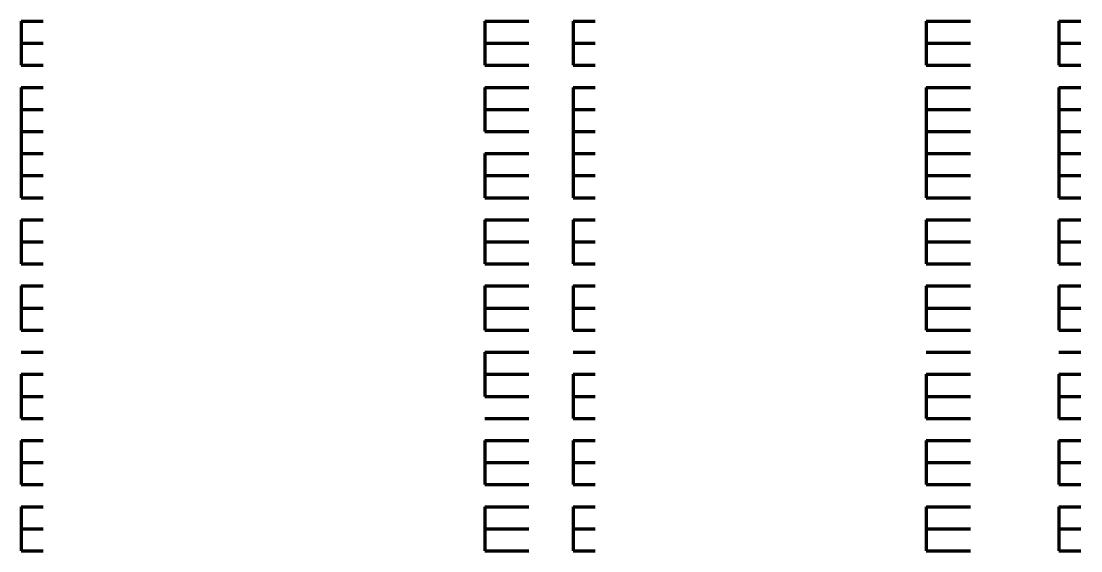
# Model space of a CAD drawing. Header units: inches. Extents: x 16 to 776, y 37 to 575.
# Drawn here: x 654.17 to 662.17, y 348.17 to 352.17 of the extents above; entities that cross this region are included whole.
import ezdxf

# ---------------------------------------------------------------- set-up
doc = ezdxf.new("R2010")
doc.units = ezdxf.units.IN
doc.header["$MEASUREMENT"] = 0
doc.layers.add('P', color=250, linetype='CONTINUOUS', lineweight=100)

msp = doc.modelspace()

# ---------------------------------------------------------------- linework, layer by layer
at = {"layer": 'P', "color": 0, "linetype": 'Continuous'}
for points in [[(654.1667, 352.1667), (654.1667, 352.1667)], [(654.1667, 352.1667), (654.3333, 352.1667)], [(654.1667, 352.1667), (654.1667, 352)], [(654.1667, 352.1667), (654.3333, 352.1667)], [(654.1667, 352.1667), (654.1667, 352.1667)], [(657.6667, 352.1667), (657.8333, 352.1667)], [(657.6667, 352.1667), (657.6667, 352)], [(657.6667, 352.1667), (657.8333, 352.1667)], [(657.8333, 352.1667), (658, 352.1667)], [(657.8333, 352.1667), (658, 352.1667)], [(658.3333, 352.1667), (658.5, 352.1667)], [(658.3333, 352.1667), (658.3333, 352)], [(658.3333, 352.1667), (658.5, 352.1667)], [(658.5, 352.1667), (658.5, 352.1667)], [(658.5, 352.1667), (658.5, 352.1667)], [(661, 352.1667), (661.1667, 352.1667)], [(661, 352.1667), (661, 352)], [(661, 352.1667), (661.1667, 352.1667)], [(661.1667, 352.1667), (661.3333, 352.1667)], [(661.1667, 352.1667), (661.3333, 352.1667)], [(662, 352.1667), (662, 352.1667)], [(662, 352.1667), (662.1667, 352.1667)], [(662, 352.1667), (662, 352)], [(662, 352.1667), (662.1667, 352.1667)], [(662, 352.1667), (662, 352.1667)], [(654.1667, 352), (654.1667, 352)], [(654.1667, 352), (654.3333, 352)], [(654.1667, 352), (654.1667, 352)], [(654.1667, 352), (654.1667, 352)], [(654.1667, 352), (654.3333, 352)], [(654.1667, 352), (654.3333, 352)], [(654.1667, 352), (654.1667, 352)], [(654.1667, 352), (654.1667, 351.8333)], [(654.1667, 352), (654.3333, 352)], [(654.1667, 352), (654.1667, 352)], [(657.6667, 352), (657.8333, 352)], [(657.6667, 352), (657.6667, 352)], [(657.6667, 352), (657.8333, 352)], [(657.6667, 352), (657.8333, 352)], [(657.6667, 352), (657.6667, 351.8333)], [(657.6667, 352), (657.8333, 352)], [(657.8333, 352), (658, 352)], [(657.8333, 352), (658, 352)], [(657.8333, 352), (658, 352)], [(657.8333, 352), (658, 352)], [(658.3333, 352), (658.5, 352)], [(658.3333, 352), (658.3333, 352)], [(658.3333, 352), (658.5, 352)], [(658.3333, 352), (658.5, 352)], [(658.3333, 352), (658.3333, 351.8333)], [(658.3333, 352), (658.5, 352)], [(658.5, 352), (658.5, 352)], [(658.5, 352), (658.5, 352)], [(658.5, 352), (658.5, 352)], [(658.5, 352), (658.5, 352)], [(661, 352), (661.1667, 352)], [(661, 352), (661, 352)], [(661, 352), (661.1667, 352)], [(661, 352), (661.1667, 352)], [(661, 352), (661, 351.8333)], [(661, 352), (661.1667, 352)], [(661.1667, 352), (661.3333, 352)], [(661.1667, 352), (661.3333, 352)], [(661.1667, 352), (661.3333, 352)], [(661.1667, 352), (661.3333, 352)], [(662, 352), (662, 352)], [(662, 352), (662.1667, 352)], [(662, 352), (662, 352)], [(662, 352), (662, 352)], [(662, 352), (662.1667, 352)], [(662, 352), (662.1667, 352)], [(662, 352), (662, 352)], [(662, 352), (662, 351.8333)], [(662, 352), (662.1667, 352)], [(662, 352), (662, 352)], [(654.1667, 351.8333), (654.1667, 351.8333)], [(654.1667, 351.8333), (654.3333, 351.8333)], [(654.1667, 351.8333), (654.3333, 351.8333)], [(654.1667, 351.8333), (654.1667, 351.8333)], [(654.1667, 351.8333), (654.3333, 351.8333)], [(654.1667, 351.8333), (654.1667, 351.8333)], [(657.6667, 351.8333), (657.8333, 351.8333)], [(657.6667, 351.8333), (657.8333, 351.8333)], [(657.8333, 351.8333), (658, 351.8333)], [(657.8333, 351.8333), (658, 351.8333)], [(658.3333, 351.8333), (658.5, 351.8333)], [(658.3333, 351.8333), (658.5, 351.8333)], [(658.5, 351.8333), (658.5, 351.8333)], [(658.5, 351.8333), (658.5, 351.8333)], [(661, 351.8333), (661.1667, 351.8333)], [(661, 351.8333), (661.1667, 351.8333)], [(661.1667, 351.8333), (661.3333, 351.8333)], [(661.1667, 351.8333), (661.3333, 351.8333)], [(662, 351.8333), (662, 351.8333)], [(662, 351.8333), (662.1667, 351.8333)], [(662, 351.8333), (662.1667, 351.8333)], [(662, 351.8333), (662, 351.8333)], [(654.1667, 351.6667), (654.1667, 351.6667)], [(654.1667, 351.6667), (654.3333, 351.6667)], [(654.1667, 351.6667), (654.1667, 351.6667)], [(654.1667, 351.6667), (654.3333, 351.6667)], [(654.1667, 351.6667), (654.1667, 351.6667)], [(654.1667, 351.6667), (654.3333, 351.6667)], [(654.1667, 351.6667), (654.3333, 351.6667)], [(654.1667, 351.6667), (654.1667, 351.6667)], [(654.1667, 351.6667), (654.1667, 351.5)], [(654.1667, 351.6667), (654.3333, 351.6667)], [(654.1667, 351.6667), (654.1667, 351.6667)], [(657.6667, 351.6667), (657.8333, 351.6667)], [(657.6667, 351.6667), (657.6667, 351.6667)], [(657.6667, 351.6667), (657.8333, 351.6667)], [(657.6667, 351.6667), (657.8333, 351.6667)], [(657.6667, 351.6667), (657.6667, 351.5)], [(657.6667, 351.6667), (657.8333, 351.6667)], [(657.8333, 351.6667), (658, 351.6667)], [(657.8333, 351.6667), (658, 351.6667)], [(657.8333, 351.6667), (658, 351.6667)], [(657.8333, 351.6667), (658, 351.6667)], [(658.3333, 351.6667), (658.5, 351.6667)], [(658.3333, 351.6667), (658.3333, 351.6667)], [(658.3333, 351.6667), (658.5, 351.6667)], [(658.3333, 351.6667), (658.5, 351.6667)], [(658.3333, 351.6667), (658.3333, 351.5)], [(658.3333, 351.6667), (658.5, 351.6667)], [(658.5, 351.6667), (658.5, 351.6667)], [(658.5, 351.6667), (658.5, 351.6667)], [(658.5, 351.6667), (658.5, 351.6667)], [(658.5, 351.6667), (658.5, 351.6667)], [(661, 351.6667), (661.1667, 351.6667)], [(661, 351.6667), (661, 351.6667)], [(661, 351.6667), (661.1667, 351.6667)], [(661, 351.6667), (661.1667, 351.6667)], [(661, 351.6667), (661, 351.5)], [(661, 351.6667), (661.1667, 351.6667)], [(661.1667, 351.6667), (661.3333, 351.6667)], [(661.1667, 351.6667), (661.3333, 351.6667)], [(661.1667, 351.6667), (661.3333, 351.6667)], [(661.1667, 351.6667), (661.3333, 351.6667)], [(662, 351.6667), (662, 351.6667)], [(662, 351.6667), (662.1667, 351.6667)], [(662, 351.6667), (662, 351.6667)], [(662, 351.6667), (662, 351.6667)], [(662, 351.6667), (662.1667, 351.6667)], [(662, 351.6667), (662.1667, 351.6667)], [(662, 351.6667), (662, 351.6667)], [(662, 351.6667), (662, 351.5)], [(662, 351.6667), (662.1667, 351.6667)], [(662, 351.6667), (662, 351.6667)], [(654.1667, 351.5), (654.1667, 351.5)], [(654.1667, 351.5), (654.3333, 351.5)], [(654.1667, 351.5), (654.1667, 351.3333)], [(654.1667, 351.5), (654.3333, 351.5)], [(654.1667, 351.5), (654.1667, 351.5)], [(657.6667, 351.5), (657.8333, 351.5)], [(657.6667, 351.5), (657.6667, 351.3333)], [(657.6667, 351.5), (657.8333, 351.5)], [(657.8333, 351.5), (658, 351.5)], [(657.8333, 351.5), (658, 351.5)], [(658.3333, 351.5), (658.5, 351.5)], [(658.3333, 351.5), (658.3333, 351.3333)], [(658.3333, 351.5), (658.5, 351.5)], [(658.5, 351.5), (658.5, 351.5)], [(658.5, 351.5), (658.5, 351.5)], [(661, 351.5), (661.1667, 351.5)], [(661, 351.5), (661, 351.3333)], [(661, 351.5), (661.1667, 351.5)], [(661.1667, 351.5), (661.3333, 351.5)], [(661.1667, 351.5), (661.3333, 351.5)], [(662, 351.5), (662, 351.5)], [(662, 351.5), (662.1667, 351.5)], [(662, 351.5), (662, 351.3333)], [(662, 351.5), (662.1667, 351.5)], [(662, 351.5), (662, 351.5)], [(654.1667, 351.3333), (654.1667, 351.3333)], [(654.1667, 351.3333), (654.3333, 351.3333)], [(654.1667, 351.3333), (654.1667, 351.1667)], [(654.1667, 351.3333), (654.3333, 351.3333)], [(654.1667, 351.3333), (654.1667, 351.3333)], [(657.6667, 351.3333), (657.8333, 351.3333)], [(657.6667, 351.3333), (657.8333, 351.3333)], [(657.6667, 351.3333), (657.8333, 351.3333)], [(657.8333, 351.3333), (658, 351.3333)], [(657.8333, 351.3333), (658, 351.3333)], [(657.8333, 351.3333), (658, 351.3333)], [(658.3333, 351.3333), (658.5, 351.3333)], [(658.3333, 351.3333), (658.3333, 351.1667)], [(658.3333, 351.3333), (658.5, 351.3333)], [(658.5, 351.3333), (658.5, 351.3333)], [(658.5, 351.3333), (658.5, 351.3333)], [(661, 351.3333), (661.1667, 351.3333)], [(661, 351.3333), (661, 351.1667)], [(661, 351.3333), (661.1667, 351.3333)], [(661.1667, 351.3333), (661.3333, 351.3333)], [(661.1667, 351.3333), (661.3333, 351.3333)], [(662, 351.3333), (662, 351.3333)], [(662, 351.3333), (662.1667, 351.3333)], [(662, 351.3333), (662, 351.1667)], [(662, 351.3333), (662.1667, 351.3333)], [(662, 351.3333), (662, 351.3333)], [(654.1667, 351.1667), (654.1667, 351.1667)], [(654.1667, 351.1667), (654.3333, 351.1667)], [(654.1667, 351.1667), (654.1667, 351.1667)], [(654.1667, 351.1667), (654.3333, 351.1667)], [(654.1667, 351.1667), (654.3333, 351.1667)], [(654.1667, 351.1667), (654.1667, 351.1667)], [(654.1667, 351.1667), (654.1667, 351)], [(654.1667, 351.1667), (654.3333, 351.1667)], [(654.1667, 351.1667), (654.1667, 351.1667)], [(657.6667, 351.1667), (657.8333, 351.1667)], [(657.6667, 351.1667), (657.8333, 351.1667)], [(657.6667, 351.1667), (657.8333, 351.1667)], [(657.6667, 351.1667), (657.8333, 351.1667)], [(657.6667, 351.1667), (657.6667, 351)], [(657.6667, 351.1667), (657.8333, 351.1667)], [(657.8333, 351.1667), (658, 351.1667)], [(657.8333, 351.1667), (658, 351.1667)], [(657.8333, 351.1667), (658, 351.1667)], [(657.8333, 351.1667), (658, 351.1667)], [(657.8333, 351.1667), (658, 351.1667)], [(658.3333, 351.1667), (658.5, 351.1667)], [(658.3333, 351.1667), (658.5, 351.1667)], [(658.3333, 351.1667), (658.5, 351.1667)], [(658.3333, 351.1667), (658.3333, 351)], [(658.3333, 351.1667), (658.5, 351.1667)], [(658.5, 351.1667), (658.5, 351.1667)], [(658.5, 351.1667), (658.5, 351.1667)], [(658.5, 351.1667), (658.5, 351.1667)], [(658.5, 351.1667), (658.5, 351.1667)], [(661, 351.1667), (661.1667, 351.1667)], [(661, 351.1667), (661.1667, 351.1667)], [(661, 351.1667), (661.1667, 351.1667)], [(661, 351.1667), (661, 351)], [(661, 351.1667), (661.1667, 351.1667)], [(661.1667, 351.1667), (661.3333, 351.1667)], [(661.1667, 351.1667), (661.3333, 351.1667)], [(661.1667, 351.1667), (661.3333, 351.1667)], [(661.1667, 351.1667), (661.3333, 351.1667)], [(662, 351.1667), (662, 351.1667)], [(662, 351.1667), (662.1667, 351.1667)], [(662, 351.1667), (662, 351.1667)], [(662, 351.1667), (662.1667, 351.1667)], [(662, 351.1667), (662.1667, 351.1667)], [(662, 351.1667), (662, 351.1667)], [(662, 351.1667), (662, 351)], [(662, 351.1667), (662.1667, 351.1667)], [(662, 351.1667), (662, 351.1667)], [(654.1667, 351), (654.1667, 351)], [(654.1667, 351), (654.3333, 351)], [(654.1667, 351), (654.1667, 350.8333)], [(654.1667, 351), (654.3333, 351)], [(654.1667, 351), (654.1667, 351)], [(657.6667, 351), (657.8333, 351)], [(657.6667, 351), (657.6667, 350.8333)], [(657.6667, 351), (657.8333, 351)], [(657.8333, 351), (658, 351)], [(657.8333, 351), (658, 351)], [(658.3333, 351), (658.5, 351)], [(658.3333, 351), (658.3333, 350.8333)], [(658.3333, 351), (658.5, 351)], [(658.5, 351), (658.5, 351)], [(658.5, 351), (658.5, 351)], [(661, 351), (661.1667, 351)], [(661, 351), (661, 350.8333)], [(661, 351), (661.1667, 351)], [(661.1667, 351), (661.3333, 351)], [(661.1667, 351), (661.3333, 351)], [(662, 351), (662, 351)], [(662, 351), (662.1667, 351)], [(662, 351), (662, 350.8333)], [(662, 351), (662.1667, 351)], [(662, 351), (662, 351)], [(654.1667, 350.8333), (654.1667, 350.8333)], [(654.1667, 350.8333), (654.3333, 350.8333)], [(654.1667, 350.8333), (654.1667, 350.8333)], [(654.1667, 350.8333), (654.1667, 350.8333)], [(654.1667, 350.8333), (654.3333, 350.8333)], [(654.1667, 350.8333), (654.3333, 350.8333)], [(654.1667, 350.8333), (654.1667, 350.8333)], [(654.1667, 350.8333), (654.3333, 350.8333)], [(654.1667, 350.8333), (654.1667, 350.8333)], [(657.6667, 350.8333), (657.8333, 350.8333)], [(657.6667, 350.8333), (657.6667, 350.8333)], [(657.6667, 350.8333), (657.8333, 350.8333)], [(657.6667, 350.8333), (657.8333, 350.8333)], [(657.6667, 350.8333), (657.8333, 350.8333)], [(657.8333, 350.8333), (658, 350.8333)], [(657.8333, 350.8333), (658, 350.8333)], [(657.8333, 350.8333), (658, 350.8333)], [(657.8333, 350.8333), (658, 350.8333)], [(658.3333, 350.8333), (658.5, 350.8333)], [(658.3333, 350.8333), (658.3333, 350.8333)], [(658.3333, 350.8333), (658.5, 350.8333)], [(658.3333, 350.8333), (658.5, 350.8333)], [(658.3333, 350.8333), (658.5, 350.8333)], [(658.5, 350.8333), (658.5, 350.8333)], [(658.5, 350.8333), (658.5, 350.8333)], [(658.5, 350.8333), (658.5, 350.8333)], [(658.5, 350.8333), (658.5, 350.8333)], [(661, 350.8333), (661.1667, 350.8333)], [(661, 350.8333), (661, 350.8333)], [(661, 350.8333), (661.1667, 350.8333)], [(661, 350.8333), (661.1667, 350.8333)], [(661, 350.8333), (661.1667, 350.8333)], [(661.1667, 350.8333), (661.3333, 350.8333)], [(661.1667, 350.8333), (661.3333, 350.8333)], [(661.1667, 350.8333), (661.3333, 350.8333)], [(661.1667, 350.8333), (661.3333, 350.8333)], [(662, 350.8333), (662, 350.8333)], [(662, 350.8333), (662.1667, 350.8333)], [(662, 350.8333), (662, 350.8333)], [(662, 350.8333), (662, 350.8333)], [(662, 350.8333), (662.1667, 350.8333)], [(662, 350.8333), (662.1667, 350.8333)], [(662, 350.8333), (662, 350.8333)], [(662, 350.8333), (662.1667, 350.8333)], [(662, 350.8333), (662, 350.8333)], [(654.1667, 350.6667), (654.1667, 350.6667)], [(654.1667, 350.6667), (654.3333, 350.6667)], [(654.1667, 350.6667), (654.1667, 350.5)], [(654.1667, 350.6667), (654.3333, 350.6667)], [(654.1667, 350.6667), (654.1667, 350.6667)], [(657.6667, 350.6667), (657.8333, 350.6667)], [(657.6667, 350.6667), (657.6667, 350.5)], [(657.6667, 350.6667), (657.8333, 350.6667)], [(657.8333, 350.6667), (658, 350.6667)], [(657.8333, 350.6667), (658, 350.6667)], [(658.3333, 350.6667), (658.5, 350.6667)], [(658.3333, 350.6667), (658.3333, 350.5)], [(658.3333, 350.6667), (658.5, 350.6667)], [(658.5, 350.6667), (658.5, 350.6667)], [(658.5, 350.6667), (658.5, 350.6667)], [(661, 350.6667), (661.1667, 350.6667)], [(661, 350.6667), (661, 350.5)], [(661, 350.6667), (661.1667, 350.6667)], [(661.1667, 350.6667), (661.3333, 350.6667)], [(661.1667, 350.6667), (661.3333, 350.6667)], [(662, 350.6667), (662, 350.6667)], [(662, 350.6667), (662.1667, 350.6667)], [(662, 350.6667), (662, 350.5)], [(662, 350.6667), (662.1667, 350.6667)], [(662, 350.6667), (662, 350.6667)], [(654.1667, 350.5), (654.1667, 350.5)], [(654.1667, 350.5), (654.3333, 350.5)], [(654.1667, 350.5), (654.1667, 350.3333)], [(654.1667, 350.5), (654.3333, 350.5)], [(654.1667, 350.5), (654.1667, 350.5)], [(657.6667, 350.5), (657.8333, 350.5)], [(657.6667, 350.5), (657.6667, 350.3333)], [(657.6667, 350.5), (657.8333, 350.5)], [(657.8333, 350.5), (658, 350.5)], [(657.8333, 350.5), (658, 350.5)], [(658.3333, 350.5), (658.5, 350.5)], [(658.3333, 350.5), (658.3333, 350.3333)], [(658.3333, 350.5), (658.5, 350.5)], [(658.5, 350.5), (658.5, 350.5)], [(658.5, 350.5), (658.5, 350.5)], [(661, 350.5), (661.1667, 350.5)], [(661, 350.5), (661, 350.3333)], [(661, 350.5), (661.1667, 350.5)], [(661.1667, 350.5), (661.3333, 350.5)], [(661.1667, 350.5), (661.3333, 350.5)], [(662, 350.5), (662, 350.5)], [(662, 350.5), (662.1667, 350.5)], [(662, 350.5), (662, 350.3333)], [(662, 350.5), (662.1667, 350.5)], [(662, 350.5), (662, 350.5)], [(654.1667, 350.3333), (654.1667, 350.3333)], [(654.1667, 350.3333), (654.3333, 350.3333)], [(654.1667, 350.3333), (654.1667, 350.3333)], [(654.1667, 350.3333), (654.1667, 350.3333)], [(654.1667, 350.3333), (654.3333, 350.3333)], [(654.1667, 350.3333), (654.3333, 350.3333)], [(654.1667, 350.3333), (654.1667, 350.3333)], [(654.1667, 350.3333), (654.3333, 350.3333)], [(654.1667, 350.3333), (654.1667, 350.3333)], [(657.6667, 350.3333), (657.8333, 350.3333)], [(657.6667, 350.3333), (657.6667, 350.3333)], [(657.6667, 350.3333), (657.8333, 350.3333)], [(657.6667, 350.3333), (657.8333, 350.3333)], [(657.6667, 350.3333), (657.8333, 350.3333)], [(657.8333, 350.3333), (658, 350.3333)], [(657.8333, 350.3333), (658, 350.3333)], [(657.8333, 350.3333), (658, 350.3333)], [(657.8333, 350.3333), (658, 350.3333)], [(658.3333, 350.3333), (658.5, 350.3333)], [(658.3333, 350.3333), (658.3333, 350.3333)], [(658.3333, 350.3333), (658.5, 350.3333)], [(658.3333, 350.3333), (658.5, 350.3333)], [(658.3333, 350.3333), (658.5, 350.3333)], [(658.5, 350.3333), (658.5, 350.3333)], [(658.5, 350.3333), (658.5, 350.3333)], [(658.5, 350.3333), (658.5, 350.3333)], [(658.5, 350.3333), (658.5, 350.3333)], [(661, 350.3333), (661.1667, 350.3333)], [(661, 350.3333), (661, 350.3333)], [(661, 350.3333), (661.1667, 350.3333)], [(661, 350.3333), (661.1667, 350.3333)], [(661, 350.3333), (661.1667, 350.3333)], [(661.1667, 350.3333), (661.3333, 350.3333)], [(661.1667, 350.3333), (661.3333, 350.3333)], [(661.1667, 350.3333), (661.3333, 350.3333)], [(661.1667, 350.3333), (661.3333, 350.3333)], [(662, 350.3333), (662, 350.3333)], [(662, 350.3333), (662.1667, 350.3333)], [(662, 350.3333), (662, 350.3333)], [(662, 350.3333), (662, 350.3333)], [(662, 350.3333), (662.1667, 350.3333)], [(662, 350.3333), (662.1667, 350.3333)], [(662, 350.3333), (662, 350.3333)], [(662, 350.3333), (662.1667, 350.3333)], [(662, 350.3333), (662, 350.3333)], [(654.1667, 350.1667), (654.1667, 350.1667)], [(654.1667, 350.1667), (654.3333, 350.1667)], [(654.1667, 350.1667), (654.1667, 350)], [(654.1667, 350.1667), (654.3333, 350.1667)], [(654.1667, 350.1667), (654.1667, 350.1667)], [(657.6667, 350.1667), (657.8333, 350.1667)], [(657.6667, 350.1667), (657.6667, 350)], [(657.6667, 350.1667), (657.8333, 350.1667)], [(657.8333, 350.1667), (658, 350.1667)], [(657.8333, 350.1667), (658, 350.1667)], [(658.3333, 350.1667), (658.5, 350.1667)], [(658.3333, 350.1667), (658.3333, 350)], [(658.3333, 350.1667), (658.5, 350.1667)], [(658.5, 350.1667), (658.5, 350.1667)], [(658.5, 350.1667), (658.5, 350.1667)], [(661, 350.1667), (661.1667, 350.1667)], [(661, 350.1667), (661, 350)], [(661, 350.1667), (661.1667, 350.1667)], [(661.1667, 350.1667), (661.3333, 350.1667)], [(661.1667, 350.1667), (661.3333, 350.1667)], [(662, 350.1667), (662, 350.1667)], [(662, 350.1667), (662.1667, 350.1667)], [(662, 350.1667), (662, 350)], [(662, 350.1667), (662.1667, 350.1667)], [(662, 350.1667), (662, 350.1667)], [(654.1667, 350), (654.1667, 350)], [(654.1667, 350), (654.3333, 350)], [(654.1667, 350), (654.1667, 350)], [(654.1667, 350), (654.1667, 350)], [(654.1667, 350), (654.3333, 350)], [(654.1667, 350), (654.3333, 350)], [(654.1667, 350), (654.1667, 350)], [(654.1667, 350), (654.1667, 349.8333)], [(654.1667, 350), (654.3333, 350)], [(654.1667, 350), (654.1667, 350)], [(657.6667, 350), (657.8333, 350)], [(657.6667, 350), (657.6667, 350)], [(657.6667, 350), (657.8333, 350)], [(657.6667, 350), (657.8333, 350)], [(657.6667, 350), (657.6667, 349.8333)], [(657.6667, 350), (657.8333, 350)], [(657.8333, 350), (658, 350)], [(657.8333, 350), (658, 350)], [(657.8333, 350), (658, 350)], [(657.8333, 350), (658, 350)], [(658.3333, 350), (658.5, 350)], [(658.3333, 350), (658.3333, 350)], [(658.3333, 350), (658.5, 350)], [(658.3333, 350), (658.5, 350)], [(658.3333, 350), (658.3333, 349.8333)], [(658.3333, 350), (658.5, 350)], [(658.5, 350), (658.5, 350)], [(658.5, 350), (658.5, 350)], [(658.5, 350), (658.5, 350)], [(658.5, 350), (658.5, 350)], [(661, 350), (661.1667, 350)], [(661, 350), (661, 350)], [(661, 350), (661.1667, 350)], [(661, 350), (661.1667, 350)], [(661, 350), (661, 349.8333)], [(661, 350), (661.1667, 350)], [(661.1667, 350), (661.3333, 350)], [(661.1667, 350), (661.3333, 350)], [(661.1667, 350), (661.3333, 350)], [(661.1667, 350), (661.3333, 350)], [(662, 350), (662, 350)], [(662, 350), (662.1667, 350)], [(662, 350), (662, 350)], [(662, 350), (662, 350)], [(662, 350), (662.1667, 350)], [(662, 350), (662.1667, 350)], [(662, 350), (662, 350)], [(662, 350), (662, 349.8333)], [(662, 350), (662.1667, 350)], [(662, 350), (662, 350)], [(654.1667, 349.8333), (654.1667, 349.8333)], [(654.1667, 349.8333), (654.3333, 349.8333)], [(654.1667, 349.8333), (654.3333, 349.8333)], [(654.1667, 349.8333), (654.1667, 349.8333)], [(654.1667, 349.8333), (654.3333, 349.8333)], [(654.1667, 349.8333), (654.1667, 349.8333)], [(657.6667, 349.8333), (657.8333, 349.8333)], [(657.6667, 349.8333), (657.8333, 349.8333)], [(657.8333, 349.8333), (658, 349.8333)], [(657.8333, 349.8333), (658, 349.8333)], [(658.3333, 349.8333), (658.5, 349.8333)], [(658.3333, 349.8333), (658.5, 349.8333)], [(658.3333, 349.8333), (658.5, 349.8333)], [(658.5, 349.8333), (658.5, 349.8333)], [(658.5, 349.8333), (658.5, 349.8333)], [(658.5, 349.8333), (658.5, 349.8333)], [(661, 349.8333), (661.1667, 349.8333)], [(661, 349.8333), (661.1667, 349.8333)], [(661, 349.8333), (661.1667, 349.8333)], [(661.1667, 349.8333), (661.3333, 349.8333)], [(661.1667, 349.8333), (661.3333, 349.8333)], [(661.1667, 349.8333), (661.3333, 349.8333)], [(662, 349.8333), (662, 349.8333)], [(662, 349.8333), (662.1667, 349.8333)], [(662, 349.8333), (662.1667, 349.8333)], [(662, 349.8333), (662, 349.8333)], [(662, 349.8333), (662.1667, 349.8333)], [(662, 349.8333), (662, 349.8333)], [(654.1667, 349.6667), (654.1667, 349.6667)], [(654.1667, 349.6667), (654.3333, 349.6667)], [(654.1667, 349.6667), (654.1667, 349.6667)], [(654.1667, 349.6667), (654.3333, 349.6667)], [(654.1667, 349.6667), (654.3333, 349.6667)], [(654.1667, 349.6667), (654.1667, 349.6667)], [(654.1667, 349.6667), (654.3333, 349.6667)], [(654.1667, 349.6667), (654.1667, 349.6667)], [(657.6667, 349.6667), (657.8333, 349.6667)], [(657.6667, 349.6667), (657.6667, 349.5)], [(657.6667, 349.6667), (657.8333, 349.6667)], [(657.8333, 349.6667), (658, 349.6667)], [(657.8333, 349.6667), (658, 349.6667)], [(658.3333, 349.6667), (658.5, 349.6667)], [(658.3333, 349.6667), (658.5, 349.6667)], [(658.3333, 349.6667), (658.5, 349.6667)], [(658.5, 349.6667), (658.5, 349.6667)], [(658.5, 349.6667), (658.5, 349.6667)], [(658.5, 349.6667), (658.5, 349.6667)], [(661, 349.6667), (661.1667, 349.6667)], [(661, 349.6667), (661.1667, 349.6667)], [(661, 349.6667), (661.1667, 349.6667)], [(661.1667, 349.6667), (661.3333, 349.6667)], [(661.1667, 349.6667), (661.3333, 349.6667)], [(661.1667, 349.6667), (661.3333, 349.6667)], [(662, 349.6667), (662, 349.6667)], [(662, 349.6667), (662.1667, 349.6667)], [(662, 349.6667), (662, 349.6667)], [(662, 349.6667), (662.1667, 349.6667)], [(662, 349.6667), (662.1667, 349.6667)], [(662, 349.6667), (662, 349.6667)], [(654.1667, 349.5), (654.1667, 349.5)], [(654.1667, 349.5), (654.3333, 349.5)], [(654.1667, 349.5), (654.1667, 349.5)], [(654.1667, 349.5), (654.3333, 349.5)], [(654.1667, 349.5), (654.1667, 349.5)], [(654.1667, 349.5), (654.3333, 349.5)], [(654.1667, 349.5), (654.3333, 349.5)], [(654.1667, 349.5), (654.1667, 349.5)], [(654.1667, 349.5), (654.1667, 349.3333)], [(654.1667, 349.5), (654.3333, 349.5)], [(654.1667, 349.5), (654.1667, 349.5)], [(657.6667, 349.5), (657.8333, 349.5)], [(657.6667, 349.5), (657.6667, 349.5)], [(657.6667, 349.5), (657.8333, 349.5)], [(657.6667, 349.5), (657.8333, 349.5)], [(657.6667, 349.5), (657.6667, 349.3333)], [(657.6667, 349.5), (657.8333, 349.5)], [(657.8333, 349.5), (658, 349.5)], [(657.8333, 349.5), (658, 349.5)], [(657.8333, 349.5), (658, 349.5)], [(657.8333, 349.5), (658, 349.5)], [(658.3333, 349.5), (658.5, 349.5)], [(658.3333, 349.5), (658.3333, 349.5)], [(658.3333, 349.5), (658.5, 349.5)], [(658.3333, 349.5), (658.5, 349.5)], [(658.3333, 349.5), (658.3333, 349.3333)], [(658.3333, 349.5), (658.5, 349.5)], [(658.5, 349.5), (658.5, 349.5)], [(658.5, 349.5), (658.5, 349.5)], [(658.5, 349.5), (658.5, 349.5)], [(658.5, 349.5), (658.5, 349.5)], [(661, 349.5), (661.1667, 349.5)], [(661, 349.5), (661, 349.5)], [(661, 349.5), (661.1667, 349.5)], [(661, 349.5), (661.1667, 349.5)], [(661, 349.5), (661, 349.3333)], [(661, 349.5), (661.1667, 349.5)], [(661.1667, 349.5), (661.3333, 349.5)], [(661.1667, 349.5), (661.3333, 349.5)], [(661.1667, 349.5), (661.3333, 349.5)], [(661.1667, 349.5), (661.3333, 349.5)], [(662, 349.5), (662, 349.5)], [(662, 349.5), (662.1667, 349.5)], [(662, 349.5), (662, 349.5)], [(662, 349.5), (662, 349.5)], [(662, 349.5), (662.1667, 349.5)], [(662, 349.5), (662.1667, 349.5)], [(662, 349.5), (662, 349.5)], [(662, 349.5), (662, 349.3333)], [(662, 349.5), (662.1667, 349.5)], [(662, 349.5), (662, 349.5)], [(654.1667, 349.3333), (654.1667, 349.3333)], [(654.1667, 349.3333), (654.3333, 349.3333)], [(654.1667, 349.3333), (654.1667, 349.1667)], [(654.1667, 349.3333), (654.3333, 349.3333)], [(654.1667, 349.3333), (654.1667, 349.3333)], [(657.6667, 349.3333), (657.8333, 349.3333)], [(657.6667, 349.3333), (657.8333, 349.3333)], [(657.6667, 349.3333), (657.8333, 349.3333)], [(657.8333, 349.3333), (658, 349.3333)], [(657.8333, 349.3333), (658, 349.3333)], [(657.8333, 349.3333), (658, 349.3333)], [(658.3333, 349.3333), (658.5, 349.3333)], [(658.3333, 349.3333), (658.3333, 349.1667)], [(658.3333, 349.3333), (658.5, 349.3333)], [(658.5, 349.3333), (658.5, 349.3333)], [(658.5, 349.3333), (658.5, 349.3333)], [(661, 349.3333), (661.1667, 349.3333)], [(661, 349.3333), (661, 349.1667)], [(661, 349.3333), (661.1667, 349.3333)], [(661.1667, 349.3333), (661.3333, 349.3333)], [(661.1667, 349.3333), (661.3333, 349.3333)], [(662, 349.3333), (662, 349.3333)], [(662, 349.3333), (662.1667, 349.3333)], [(662, 349.3333), (662, 349.1667)], [(662, 349.3333), (662.1667, 349.3333)], [(662, 349.3333), (662, 349.3333)], [(654.1667, 349.1667), (654.1667, 349.1667)], [(654.1667, 349.1667), (654.3333, 349.1667)], [(654.1667, 349.1667), (654.3333, 349.1667)], [(654.1667, 349.1667), (654.1667, 349.1667)], [(654.1667, 349.1667), (654.3333, 349.1667)], [(654.1667, 349.1667), (654.1667, 349.1667)], [(657.6667, 349.1667), (657.8333, 349.1667)], [(657.6667, 349.1667), (657.8333, 349.1667)], [(657.6667, 349.1667), (657.8333, 349.1667)], [(657.6667, 349.1667), (657.8333, 349.1667)], [(657.8333, 349.1667), (658, 349.1667)], [(657.8333, 349.1667), (658, 349.1667)], [(657.8333, 349.1667), (658, 349.1667)], [(657.8333, 349.1667), (658, 349.1667)], [(658.3333, 349.1667), (658.5, 349.1667)], [(658.3333, 349.1667), (658.5, 349.1667)], [(658.3333, 349.1667), (658.5, 349.1667)], [(658.5, 349.1667), (658.5, 349.1667)], [(658.5, 349.1667), (658.5, 349.1667)], [(658.5, 349.1667), (658.5, 349.1667)], [(661, 349.1667), (661.1667, 349.1667)], [(661, 349.1667), (661.1667, 349.1667)], [(661, 349.1667), (661.1667, 349.1667)], [(661.1667, 349.1667), (661.3333, 349.1667)], [(661.1667, 349.1667), (661.3333, 349.1667)], [(661.1667, 349.1667), (661.3333, 349.1667)], [(662, 349.1667), (662, 349.1667)], [(662, 349.1667), (662.1667, 349.1667)], [(662, 349.1667), (662.1667, 349.1667)], [(662, 349.1667), (662, 349.1667)], [(662, 349.1667), (662.1667, 349.1667)], [(662, 349.1667), (662, 349.1667)], [(654.1667, 349), (654.1667, 349)], [(654.1667, 349), (654.3333, 349)], [(654.1667, 349), (654.1667, 349)], [(654.1667, 349), (654.3333, 349)], [(654.1667, 349), (654.1667, 349)], [(654.1667, 349), (654.3333, 349)], [(654.1667, 349), (654.3333, 349)], [(654.1667, 349), (654.1667, 349)], [(654.1667, 349), (654.1667, 348.8333)], [(654.1667, 349), (654.3333, 349)], [(654.1667, 349), (654.1667, 349)], [(657.6667, 349), (657.8333, 349)], [(657.6667, 349), (657.8333, 349)], [(657.6667, 349), (657.8333, 349)], [(657.6667, 349), (657.8333, 349)], [(657.6667, 349), (657.6667, 348.8333)], [(657.6667, 349), (657.8333, 349)], [(657.8333, 349), (658, 349)], [(657.8333, 349), (658, 349)], [(657.8333, 349), (658, 349)], [(657.8333, 349), (658, 349)], [(657.8333, 349), (658, 349)], [(658.3333, 349), (658.5, 349)], [(658.3333, 349), (658.5, 349)], [(658.3333, 349), (658.5, 349)], [(658.3333, 349), (658.5, 349)], [(658.3333, 349), (658.3333, 348.8333)], [(658.3333, 349), (658.5, 349)], [(658.5, 349), (658.5, 349)], [(658.5, 349), (658.5, 349)], [(658.5, 349), (658.5, 349)], [(658.5, 349), (658.5, 349)], [(658.5, 349), (658.5, 349)], [(661, 349), (661.1667, 349)], [(661, 349), (661.1667, 349)], [(661, 349), (661.1667, 349)], [(661, 349), (661.1667, 349)], [(661, 349), (661, 348.8333)], [(661, 349), (661.1667, 349)], [(661.1667, 349), (661.3333, 349)], [(661.1667, 349), (661.3333, 349)], [(661.1667, 349), (661.3333, 349)], [(661.1667, 349), (661.3333, 349)], [(661.1667, 349), (661.3333, 349)], [(662, 349), (662, 349)], [(662, 349), (662.1667, 349)], [(662, 349), (662, 349)], [(662, 349), (662.1667, 349)], [(662, 349), (662, 349)], [(662, 349), (662.1667, 349)], [(662, 349), (662.1667, 349)], [(662, 349), (662, 349)], [(662, 349), (662, 348.8333)], [(662, 349), (662.1667, 349)], [(662, 349), (662, 349)], [(654.1667, 348.8333), (654.1667, 348.8333)], [(654.1667, 348.8333), (654.3333, 348.8333)], [(654.1667, 348.8333), (654.1667, 348.6667)], [(654.1667, 348.8333), (654.3333, 348.8333)], [(654.1667, 348.8333), (654.1667, 348.8333)], [(657.6667, 348.8333), (657.8333, 348.8333)], [(657.6667, 348.8333), (657.6667, 348.6667)], [(657.6667, 348.8333), (657.8333, 348.8333)], [(657.8333, 348.8333), (658, 348.8333)], [(657.8333, 348.8333), (658, 348.8333)], [(658.3333, 348.8333), (658.5, 348.8333)], [(658.3333, 348.8333), (658.3333, 348.6667)], [(658.3333, 348.8333), (658.5, 348.8333)], [(658.5, 348.8333), (658.5, 348.8333)], [(658.5, 348.8333), (658.5, 348.8333)], [(661, 348.8333), (661.1667, 348.8333)], [(661, 348.8333), (661, 348.6667)], [(661, 348.8333), (661.1667, 348.8333)], [(661.1667, 348.8333), (661.3333, 348.8333)], [(661.1667, 348.8333), (661.3333, 348.8333)], [(662, 348.8333), (662, 348.8333)], [(662, 348.8333), (662.1667, 348.8333)], [(662, 348.8333), (662, 348.6667)], [(662, 348.8333), (662.1667, 348.8333)], [(662, 348.8333), (662, 348.8333)], [(654.1667, 348.6667), (654.1667, 348.6667)], [(654.1667, 348.6667), (654.3333, 348.6667)], [(654.1667, 348.6667), (654.1667, 348.6667)], [(654.1667, 348.6667), (654.3333, 348.6667)], [(654.1667, 348.6667), (654.3333, 348.6667)], [(654.1667, 348.6667), (654.1667, 348.6667)], [(654.1667, 348.6667), (654.1667, 348.6667)], [(654.1667, 348.6667), (654.3333, 348.6667)], [(654.1667, 348.6667), (654.3333, 348.6667)], [(654.1667, 348.6667), (654.1667, 348.6667)], [(654.1667, 348.6667), (654.3333, 348.6667)], [(654.1667, 348.6667), (654.1667, 348.6667)], [(657.6667, 348.6667), (657.8333, 348.6667)], [(657.6667, 348.6667), (657.8333, 348.6667)], [(657.6667, 348.6667), (657.8333, 348.6667)], [(657.6667, 348.6667), (657.8333, 348.6667)], [(657.6667, 348.6667), (657.8333, 348.6667)], [(657.6667, 348.6667), (657.8333, 348.6667)], [(657.8333, 348.6667), (658, 348.6667)], [(657.8333, 348.6667), (658, 348.6667)], [(657.8333, 348.6667), (658, 348.6667)], [(657.8333, 348.6667), (658, 348.6667)], [(657.8333, 348.6667), (658, 348.6667)], [(657.8333, 348.6667), (658, 348.6667)], [(658.3333, 348.6667), (658.5, 348.6667)], [(658.3333, 348.6667), (658.5, 348.6667)], [(658.3333, 348.6667), (658.5, 348.6667)], [(658.3333, 348.6667), (658.5, 348.6667)], [(658.3333, 348.6667), (658.5, 348.6667)], [(658.3333, 348.6667), (658.5, 348.6667)], [(658.5, 348.6667), (658.5, 348.6667)], [(658.5, 348.6667), (658.5, 348.6667)], [(658.5, 348.6667), (658.5, 348.6667)], [(658.5, 348.6667), (658.5, 348.6667)], [(658.5, 348.6667), (658.5, 348.6667)], [(658.5, 348.6667), (658.5, 348.6667)], [(661, 348.6667), (661.1667, 348.6667)], [(661, 348.6667), (661.1667, 348.6667)], [(661, 348.6667), (661.1667, 348.6667)], [(661, 348.6667), (661.1667, 348.6667)], [(661, 348.6667), (661.1667, 348.6667)], [(661, 348.6667), (661.1667, 348.6667)], [(661.1667, 348.6667), (661.3333, 348.6667)], [(661.1667, 348.6667), (661.3333, 348.6667)], [(661.1667, 348.6667), (661.3333, 348.6667)], [(661.1667, 348.6667), (661.3333, 348.6667)], [(661.1667, 348.6667), (661.3333, 348.6667)], [(661.1667, 348.6667), (661.3333, 348.6667)], [(662, 348.6667), (662, 348.6667)], [(662, 348.6667), (662.1667, 348.6667)], [(662, 348.6667), (662, 348.6667)], [(662, 348.6667), (662.1667, 348.6667)], [(662, 348.6667), (662.1667, 348.6667)], [(662, 348.6667), (662, 348.6667)], [(662, 348.6667), (662, 348.6667)], [(662, 348.6667), (662.1667, 348.6667)], [(662, 348.6667), (662.1667, 348.6667)], [(662, 348.6667), (662, 348.6667)], [(662, 348.6667), (662.1667, 348.6667)], [(662, 348.6667), (662, 348.6667)], [(654.1667, 348.5), (654.1667, 348.5)], [(654.1667, 348.5), (654.3333, 348.5)], [(654.1667, 348.5), (654.1667, 348.3333)], [(654.1667, 348.5), (654.3333, 348.5)], [(654.1667, 348.5), (654.1667, 348.5)], [(657.6667, 348.5), (657.8333, 348.5)], [(657.6667, 348.5), (657.6667, 348.3333)], [(657.6667, 348.5), (657.8333, 348.5)], [(657.8333, 348.5), (658, 348.5)], [(657.8333, 348.5), (658, 348.5)], [(658.3333, 348.5), (658.5, 348.5)], [(658.3333, 348.5), (658.3333, 348.3333)], [(658.3333, 348.5), (658.5, 348.5)], [(658.5, 348.5), (658.5, 348.5)], [(658.5, 348.5), (658.5, 348.5)], [(661, 348.5), (661.1667, 348.5)], [(661, 348.5), (661, 348.3333)], [(661, 348.5), (661.1667, 348.5)], [(661.1667, 348.5), (661.3333, 348.5)], [(661.1667, 348.5), (661.3333, 348.5)], [(662, 348.5), (662, 348.5)], [(662, 348.5), (662.1667, 348.5)], [(662, 348.5), (662, 348.3333)], [(662, 348.5), (662.1667, 348.5)], [(662, 348.5), (662, 348.5)], [(654.1667, 348.3333), (654.1667, 348.3333)], [(654.1667, 348.3333), (654.3333, 348.3333)], [(654.1667, 348.3333), (654.1667, 348.1667)], [(654.1667, 348.3333), (654.3333, 348.3333)], [(654.1667, 348.3333), (654.1667, 348.3333)], [(657.6667, 348.3333), (657.8333, 348.3333)], [(657.6667, 348.3333), (657.6667, 348.1667)], [(657.6667, 348.3333), (657.8333, 348.3333)], [(657.8333, 348.3333), (658, 348.3333)], [(657.8333, 348.3333), (658, 348.3333)], [(658.3333, 348.3333), (658.5, 348.3333)], [(658.3333, 348.3333), (658.3333, 348.1667)], [(658.3333, 348.3333), (658.5, 348.3333)], [(658.5, 348.3333), (658.5, 348.3333)], [(658.5, 348.3333), (658.5, 348.3333)], [(661, 348.3333), (661.1667, 348.3333)], [(661, 348.3333), (661, 348.1667)], [(661, 348.3333), (661.1667, 348.3333)], [(661.1667, 348.3333), (661.3333, 348.3333)], [(661.1667, 348.3333), (661.3333, 348.3333)], [(662, 348.3333), (662, 348.3333)], [(662, 348.3333), (662.1667, 348.3333)], [(662, 348.3333), (662, 348.1667)], [(662, 348.3333), (662.1667, 348.3333)], [(662, 348.3333), (662, 348.3333)], [(654.1667, 348.1667), (654.1667, 348.1667)], [(654.1667, 348.1667), (654.3333, 348.1667)], [(654.1667, 348.1667), (654.1667, 348.1667)], [(654.1667, 348.1667), (654.3333, 348.1667)], [(654.1667, 348.1667), (654.3333, 348.1667)], [(654.1667, 348.1667), (654.1667, 348.1667)], [(654.1667, 348.1667), (654.1667, 348.1667)], [(654.1667, 348.1667), (654.3333, 348.1667)], [(654.1667, 348.1667), (654.3333, 348.1667)], [(654.1667, 348.1667), (654.1667, 348.1667)], [(654.1667, 348.1667), (654.3333, 348.1667)], [(654.1667, 348.1667), (654.1667, 348.1667)], [(657.6667, 348.1667), (657.8333, 348.1667)], [(657.6667, 348.1667), (657.8333, 348.1667)], [(657.6667, 348.1667), (657.8333, 348.1667)], [(657.6667, 348.1667), (657.8333, 348.1667)], [(657.6667, 348.1667), (657.8333, 348.1667)], [(657.6667, 348.1667), (657.8333, 348.1667)], [(657.8333, 348.1667), (658, 348.1667)], [(657.8333, 348.1667), (658, 348.1667)], [(657.8333, 348.1667), (658, 348.1667)], [(657.8333, 348.1667), (658, 348.1667)], [(657.8333, 348.1667), (658, 348.1667)], [(657.8333, 348.1667), (658, 348.1667)], [(658.3333, 348.1667), (658.5, 348.1667)], [(658.3333, 348.1667), (658.5, 348.1667)], [(658.3333, 348.1667), (658.5, 348.1667)], [(658.3333, 348.1667), (658.5, 348.1667)], [(658.3333, 348.1667), (658.5, 348.1667)], [(658.3333, 348.1667), (658.5, 348.1667)], [(658.5, 348.1667), (658.5, 348.1667)], [(658.5, 348.1667), (658.5, 348.1667)], [(658.5, 348.1667), (658.5, 348.1667)], [(658.5, 348.1667), (658.5, 348.1667)], [(658.5, 348.1667), (658.5, 348.1667)], [(658.5, 348.1667), (658.5, 348.1667)], [(661, 348.1667), (661.1667, 348.1667)], [(661, 348.1667), (661.1667, 348.1667)], [(661, 348.1667), (661.1667, 348.1667)], [(661, 348.1667), (661.1667, 348.1667)], [(661, 348.1667), (661.1667, 348.1667)], [(661, 348.1667), (661.1667, 348.1667)], [(661.1667, 348.1667), (661.3333, 348.1667)], [(661.1667, 348.1667), (661.3333, 348.1667)], [(661.1667, 348.1667), (661.3333, 348.1667)], [(661.1667, 348.1667), (661.3333, 348.1667)], [(661.1667, 348.1667), (661.3333, 348.1667)], [(661.1667, 348.1667), (661.3333, 348.1667)], [(662, 348.1667), (662, 348.1667)], [(662, 348.1667), (662.1667, 348.1667)], [(662, 348.1667), (662, 348.1667)], [(662, 348.1667), (662.1667, 348.1667)], [(662, 348.1667), (662.1667, 348.1667)], [(662, 348.1667), (662, 348.1667)], [(662, 348.1667), (662, 348.1667)], [(662, 348.1667), (662.1667, 348.1667)], [(662, 348.1667), (662.1667, 348.1667)], [(662, 348.1667), (662, 348.1667)], [(662, 348.1667), (662.1667, 348.1667)], [(662, 348.1667), (662, 348.1667)]]:
    msp.add_lwpolyline(points, dxfattribs=at)

doc.saveas('drawing.dxf')
